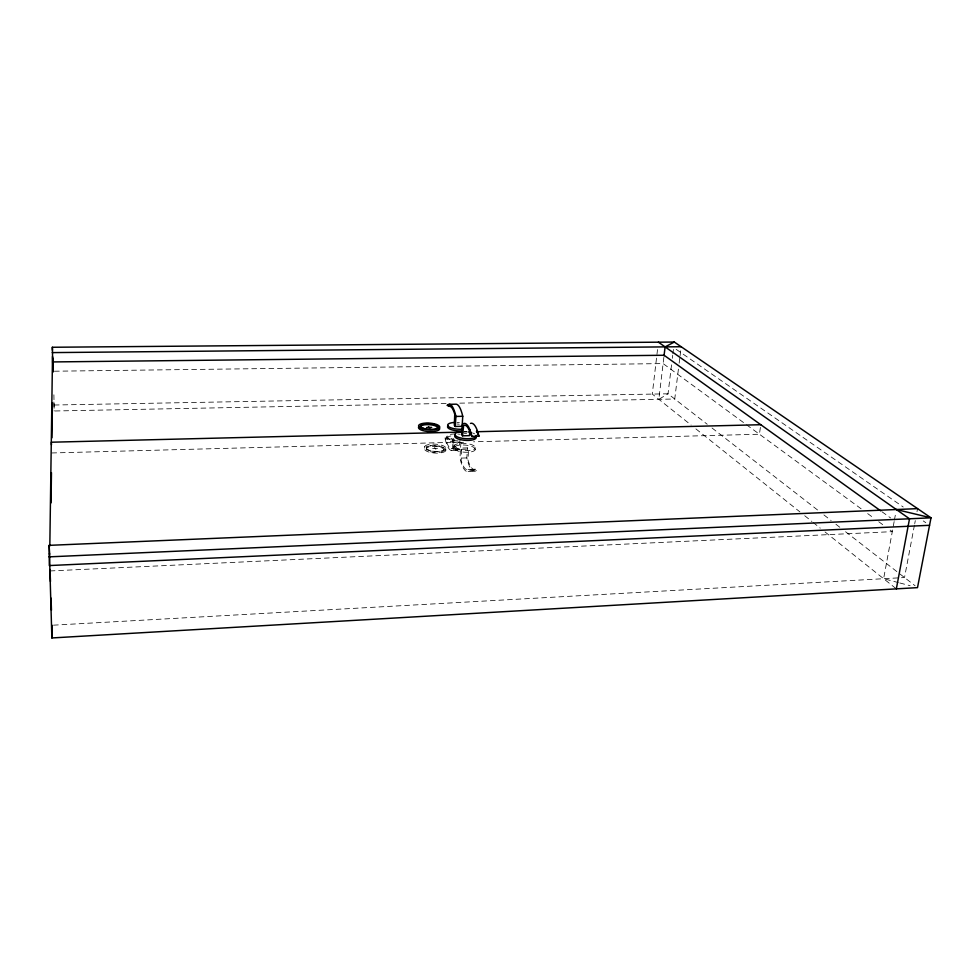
<?xml version="1.0" encoding="UTF-8"?>
<svg xmlns="http://www.w3.org/2000/svg" width="980" height="980" viewBox="0 0 980 980"><rect width="100%" height="100%" fill="white"/><g stroke="black" fill="none" stroke-linecap="round" stroke-linejoin="round"><path stroke-width="0.73" stroke-dasharray="4.9 3.68" d="M446.059 403.429L54.182 411L53.888 394.389M424.659 448.093L424.757 446.402M426.447 448.313L426.508 447.309M443.916 450.531A8.93 3.001 3.7 0 0 432.327 446.427A8.93 3.001 3.7 0 0 429.289 451.363A8.93 3.001 3.7 0 0 443.916 450.531L443.989 449.514A8.943 3.001 3.7 0 0 432.388 445.422A8.943 3.001 3.7 0 0 429.35 450.347A8.943 3.001 3.7 0 0 443.989 449.514M445.729 450.751A10.78 3.626 3.7 0 0 431.715 445.814A10.78 3.626 3.7 0 0 428.076 451.768A10.78 3.626 3.7 0 0 445.729 450.751L445.839 449.06A10.78 3.614 3.7 0 0 431.825 444.136A10.78 3.614 3.7 0 0 428.187 450.077A10.78 3.614 3.7 0 0 445.839 449.06M463.528 442.262A10.523 3.454 4 0 1 447.603 439.861L446.88 436.639M453.654 449.661L454.328 439.751L453.422 438.55L452.393 448.668A29.951 7.767 88.7 0 1 446.072 440.179L444.945 437.987L451.56 437.815A31.666 8.355 88.8 0 0 460.404 449.477L453.654 449.661A31.703 8.22 88.7 0 1 444.945 437.987M453.899 447.811L454.01 446.133M460.073 439.787L459.13 448.485A29.915 7.901 88.8 0 1 452.711 440.008L451.56 437.815M460.906 442.409L459.963 458.126A32.953 8.893 88.5 0 0 469.371 470.743L476.378 470.51L475.374 469.2L468.011 469.628A31.127 8.391 88.5 0 1 461.176 460.453L461.617 449.33L460.674 448.08L467.546 447.885L468.501 449.134L468.048 460.257A31.091 8.538 88.5 0 0 474.994 469.408L475.374 469.2M476.378 470.51A32.916 9.028 88.5 0 1 466.823 457.93L467.546 447.885M475.276 449.404L474.345 447.774A10.719 3.577 4.1 0 0 456.937 445.63A10.719 3.577 4.1 0 0 460.416 451.67A10.719 3.577 4.1 0 0 475.276 449.404L475.398 447.725A10.731 3.577 4.1 0 0 459.596 443.487A10.731 3.577 4.1 0 0 459.118 449.649A10.731 3.577 4.1 0 0 475.398 447.725M657.519 349.591L652.288 394.083L691.133 425.087M663.852 357.382L658.842 399.326L668.029 393.801L671.619 364.217M672.341 358.3L672.697 355.348M672.88 353.866L673.419 349.431M678.417 369.142L674.742 399.007L459.841 403.16M679.152 363.176L679.899 357.198M680.083 355.703L681.186 346.736M760.407 427.439L759.414 434.226L473.597 441.796M894.14 521.568L883.629 578.702L898.354 582.586M894.409 520.062L895.794 512.54M914.45 525.109L904.516 577.538L53.52 625.167M914.732 523.614L915.296 520.625M916.998 511.634L917.574 508.632M50.09 570.948L892.278 531.65L888.591 528.943M468.011 469.628L474.994 469.408M468.097 471.441L475.092 471.221M466.823 457.93L459.963 458.126L460.906 459.387M461.617 449.33L468.501 449.134M451.29 450.482L458.003 450.298M51.732 452.968L459.841 442.152M432.633 448.485L437.852 448.338M451.266 448.742L457.979 448.558M464.189 432.033L467.24 431.96M445.814 439.163L452.454 438.991M54.243 405.022L668.029 393.801L707.217 424.254M54.402 371.212L663.105 363.592L862.755 509.992M899.824 582.977L910.138 585.685M676.151 349.296L903.217 507.003M923.283 520.943L925.794 522.695M881.951 511.744L890.6 517.955M867.68 513.606L873.829 518.114M878.754 521.727L883.666 525.329M712.031 427.99L819.096 511.18M823.911 514.917L831.126 520.527M835.94 524.263L840.754 528M845.569 531.736L915.136 585.795M695.91 428.897L799.925 511.915M804.715 515.725L811.881 521.458M813.082 522.413L820.26 528.134M825.038 531.956L896.345 588.858M434.593 447.493L435.892 449.33M53.888 402.008L54.182 411M464.214 433.27A10.755 3.504 4.1 0 1 466.59 433.417M464.336 431.592A10.755 3.504 4.1 0 1 466.713 431.739M472.483 432.915A10.755 3.504 4.1 0 1 474.59 433.834M458.175 440.927A10.535 3.442 4 0 1 447.088 437.509A10.535 3.442 4 0 1 453.948 433.969M457.77 434.018A10.535 3.442 4 0 1 460.086 434.275M446.77 438.293A10.523 3.454 4 0 1 453.826 435.61M456.925 424.046A10.559 3.381 4 0 1 459.265 424.193M457.035 422.392A10.559 3.369 3.9 0 1 459.375 422.539"/><path stroke-width="1.47" d="M52.908 372.069L52.357 347.263L674.314 342.045L931 517.832L917.501 587.633L51.867 637.956L52.001 625.252M51.033 502.887L51.462 472.63M51.94 437.827L52.43 403.013M51.867 637.956L49.184 545.346L917.574 508.632M49.49 553.357L49.306 565.558L929.555 525.305M49.821 545.983L52.504 356.475M452.001 406.43L448.326 406.259A29.817 7.705 88.6 0 1 454.745 414.258L454.328 425.296L455.247 426.471L462.033 426.3M455.247 426.471L455.933 416.439A31.556 8.146 88.6 0 0 447.101 405.401L451.106 405.328M449.416 404.311L456.129 404.177A31.519 8.281 88.6 0 1 462.744 416.292L461.617 434.606L462.572 435.818L469.481 435.647L469.898 429.828M462.572 435.818L463.65 425.381A30.993 8.318 88.3 0 1 470.596 434.042L471.87 436.357L478.938 436.186A32.757 8.955 88.3 0 0 470.498 423.421M664.024 355.875L665.102 346.896L674.314 342.045M896.345 588.858L909.514 518.788L658.389 342.167M49 556.861L931 517.832L896.357 509.539M462.658 432.07L51.364 442.213L51.462 444.896M476.415 431.739L760.798 424.72M426.533 427.55L431.678 427.427M462.744 416.292L455.933 416.439L455.002 415.287M52.565 361.938L664.097 355.262L880.714 510.85M52.271 352.604L681.186 346.736M478.938 436.186L477.64 433.858M428.481 426.619L429.742 428.346M49.184 545.346L49.502 554.398M50.029 569.478L50.458 581.532M51.046 598.119L51.462 610.173M52.357 347.263L52.455 350.301M52.7 357.908L53.141 371.591M462.327 424.438A32.806 8.808 88.3 0 1 471.87 436.357M476.599 430.918A30.956 8.465 88.3 0 1 477.309 432.817M476.072 437.092A10.755 3.504 4.1 0 1 464.251 440.265A10.755 3.504 4.1 0 1 455.32 435.022M476.194 435.402A10.755 3.504 4.1 0 1 469.114 438.685A10.755 3.504 4.1 0 1 456.435 436.431L454.879 434.851A10.755 3.504 4.1 0 1 462.009 431.616M468.269 431.935A10.755 3.504 4.1 0 1 471.196 432.535M439.334 427.905A10.609 3.418 3.6 0 1 429.24 431.604A10.609 3.418 3.6 0 1 418.717 426.863M420.567 427.684A8.796 2.83 3.6 0 1 427.011 424.634A8.796 2.83 3.6 0 1 437.631 427.28M461.531 430.906A10.559 3.381 4 0 1 450.579 429.412A10.559 3.381 4 0 1 448.154 425.724M461.654 429.228A10.559 3.369 3.9 0 1 448.215 426.312A10.559 3.369 3.9 0 1 454.745 422.417M422.147 428.664A10.621 3.405 3.6 0 0 439.555 427.758A10.621 3.405 3.6 0 0 425.81 423.078A10.621 3.405 3.6 0 0 422.147 428.664M423.336 428.285A8.808 2.83 3.6 0 0 437.778 427.55A8.808 2.83 3.6 0 0 426.398 423.654A8.808 2.83 3.6 0 0 423.336 428.285"/></g></svg>
